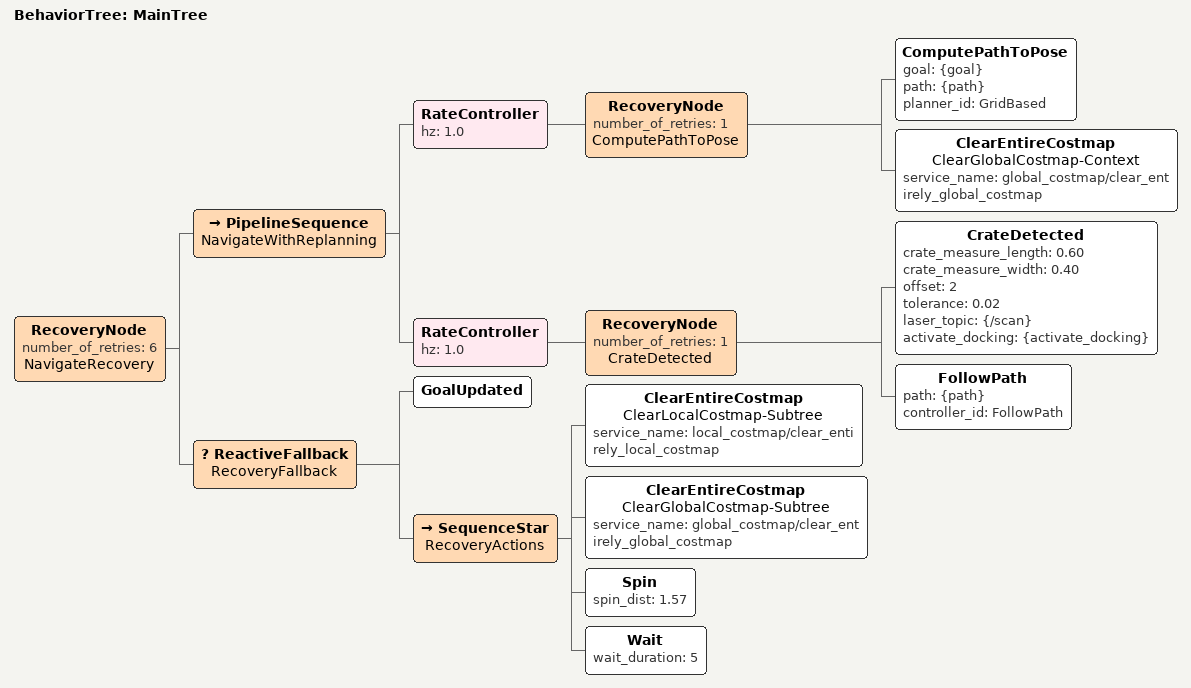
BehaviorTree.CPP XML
<!-- BT written in conventions given by ros2 navigation2 -->

<root main_tree_to_execute="MainTree">
  <BehaviorTree ID="MainTree">
    <RecoveryNode number_of_retries="6" name="NavigateRecovery">

      <PipelineSequence name="NavigateWithReplanning">

        <RateController hz="1.0">
          <RecoveryNode number_of_retries="1" name="ComputePathToPose">
            <ComputePathToPose goal="{goal}" path="{path}" planner_id="GridBased"/>
            <ClearEntireCostmap name="ClearGlobalCostmap-Context" service_name="global_costmap/clear_entirely_global_costmap"/>
          </RecoveryNode>
        </RateController>

        <RateController hz="1.0">
          <RecoveryNode number_of_retries="1" name="CrateDetected">
            <CrateDetected crate_measure_length="0.60" crate_measure_width="0.40" offset="2" tolerance="0.02" laser_topic="{/scan}" activate_docking="{activate_docking}"/>
            <FollowPath path="{path}" controller_id="FollowPath"/>
          </RecoveryNode>
        </RateController>

      </PipelineSequence>
      <ReactiveFallback name="RecoveryFallback">
        <GoalUpdated/>
        <SequenceStar name="RecoveryActions">
          <ClearEntireCostmap name="ClearLocalCostmap-Subtree" service_name="local_costmap/clear_entirely_local_costmap"/>
          <ClearEntireCostmap name="ClearGlobalCostmap-Subtree" service_name="global_costmap/clear_entirely_global_costmap"/>
          <Spin spin_dist="1.57"/>
          <Wait wait_duration="5"/>
        </SequenceStar>
      </ReactiveFallback>
    </RecoveryNode>
  </BehaviorTree>
</root>
